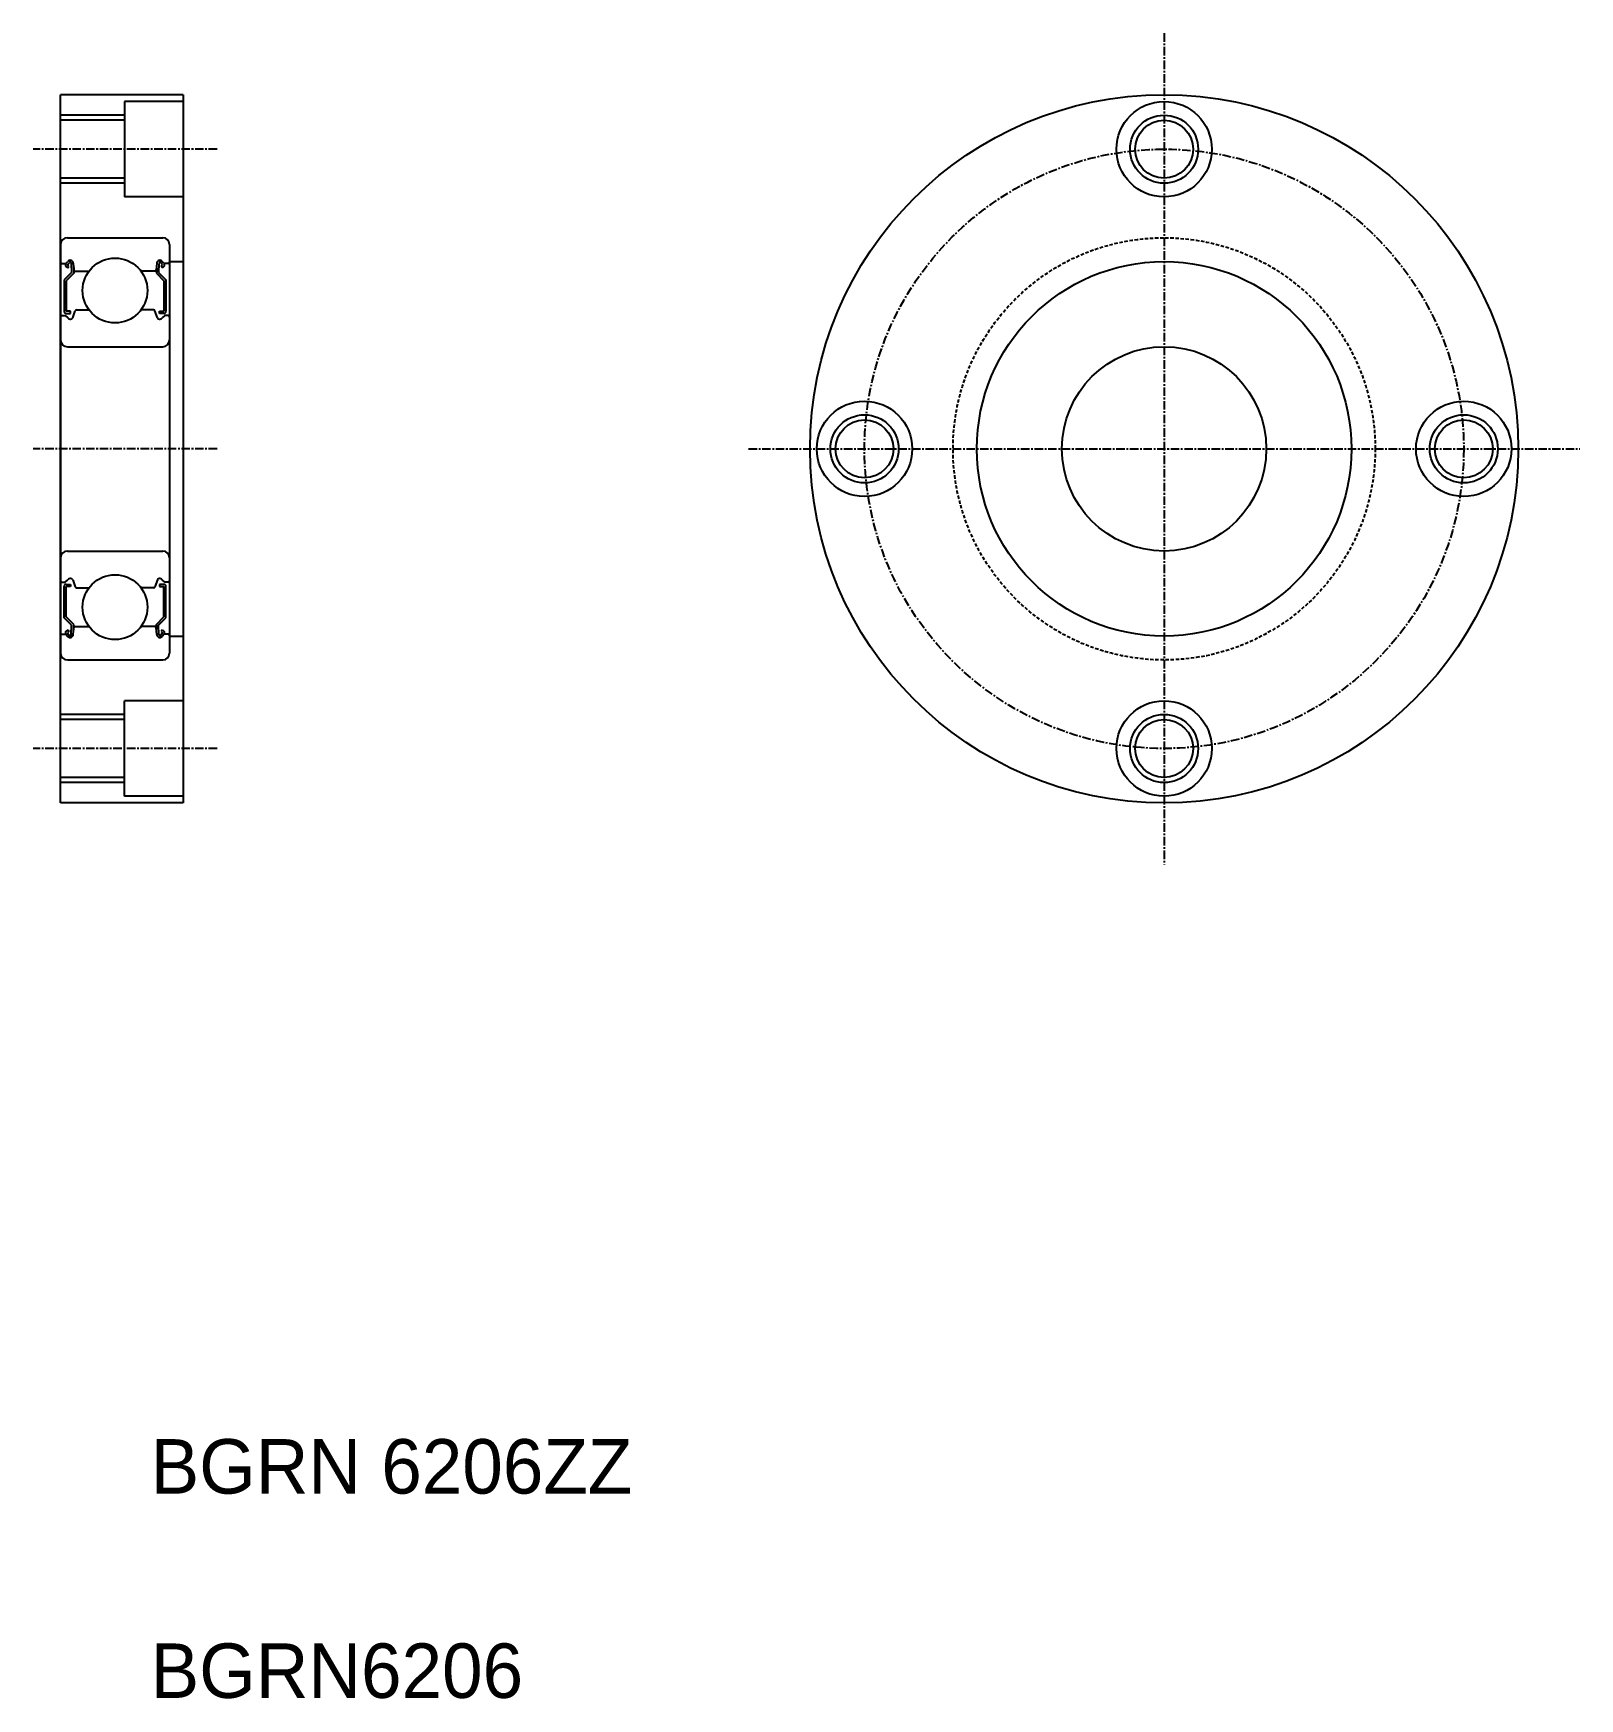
# Model space of a CAD drawing. Extents: x 292 to 519, y 77 to 321.
import ezdxf

# ---------------------------------------------------------------- set-up
doc = ezdxf.new("R2010")
doc.units = 0
doc.linetypes.add('CENTER', pattern=[2, 1.25, -0.25, 0.25, -0.25])
doc.linetypes.add('DASHED', pattern=[0.75, 0.5, -0.25])
doc.layers.get('0').update_dxf_attribs({"linetype": 'CONTINUOUS'})
doc.layers.add('CENTER', color=1, linetype='CENTER')

msp = doc.modelspace()

# ---------------------------------------------------------------- linework, layer by layer
for p, q in [((296.34, 208.27), (296.34, 312.27)), ((314.34, 312.27), (296.34, 312.27)), ((305.34, 312.27), (305.34, 312.27)), ((305.74, 311.27), (305.74, 297.27)), ((314.34, 311.27), (305.74, 311.27)), ((309.84, 312.27), (309.84, 312.27)), ((314.34, 312.27), (314.34, 208.27)), ((305.74, 308.52), (296.34, 308.52)), ((305.74, 300.02), (296.34, 300.02)), ((314.34, 297.27), (305.74, 297.27)), ((297.34, 291.27), (311.34, 291.27)), ((296.34, 290.27), (296.34, 230.27)), ((312.34, 290.27), (312.34, 230.27)), ((296.54, 287.47), (297.12, 287.47)), ((297.97, 286.17), (296.87, 285.07)), ((297.12, 287.47), (297.4, 287.8)), ((297.39, 286.85), (297.16, 287.04)), ((297.35, 287.27), (297.63, 287.61)), ((297.58, 287.08), (297.35, 287.27)), ((297.39, 286.85), (297.58, 287.08)), ((297.91, 287.51), (297.97, 286.17)), ((298.21, 287.55), (298.3, 286.55)), ((298.27, 286.89), (298.27, 286.05)), ((298.5, 286.37), (300.52, 286.37)), ((310.18, 286.37), (308.16, 286.37)), ((310.47, 287.55), (310.38, 286.55)), ((310.41, 286.89), (310.41, 286.05)), ((310.77, 287.51), (310.71, 286.17)), ((310.71, 286.17), (311.81, 285.07)), ((311.33, 287.27), (311.05, 287.61)), ((311.1, 287.08), (311.33, 287.27)), ((311.29, 286.85), (311.1, 287.08)), ((311.56, 287.47), (311.28, 287.8)), ((311.29, 286.85), (311.52, 287.04)), ((312.14, 287.47), (311.56, 287.47)), ((312.34, 287.77), (314.34, 287.77)), ((296.87, 285.07), (296.87, 280.47)), ((298.27, 286.05), (297.17, 284.95)), ((297.17, 284.95), (297.17, 280.47)), ((310.41, 286.05), (311.51, 284.95)), ((311.51, 284.95), (311.51, 280.47)), ((311.81, 285.07), (311.81, 280.47)), ((296.54, 279.87), (297.04, 279.87)), ((297.04, 279.87), (297.41, 279.49)), ((297.79, 280.47), (297.17, 280.47)), ((297.17, 280.17), (297.79, 280.17)), ((297.79, 280.17), (297.79, 280.47)), ((298.12, 279.51), (298.49, 280.53)), ((298.68, 280.67), (300.52, 280.67)), ((310, 280.67), (308.16, 280.67)), ((310.56, 279.51), (310.19, 280.53)), ((310.89, 280.47), (311.51, 280.47)), ((310.89, 280.17), (310.89, 280.47)), ((311.51, 280.17), (310.89, 280.17)), ((311.64, 279.87), (311.27, 279.49)), ((312.14, 279.87), (311.64, 279.87)), ((297.34, 275.27), (311.34, 275.27)), ((297.34, 245.27), (311.34, 245.27)), ((296.54, 240.67), (297.04, 240.67)), ((296.87, 235.46), (296.87, 240.07)), ((297.04, 240.67), (297.41, 241.04)), ((297.17, 240.37), (297.79, 240.37)), ((297.17, 235.59), (297.17, 240.07)), ((297.79, 240.07), (297.17, 240.07)), ((297.79, 240.37), (297.79, 240.07)), ((298.12, 241.02), (298.49, 240)), ((298.68, 239.87), (300.52, 239.87)), ((310, 239.87), (308.16, 239.87)), ((310.56, 241.02), (310.19, 240)), ((310.37, 240.51), (310.37, 240.51)), ((310.47, 240.76), (310.47, 240.76)), ((311.51, 240.37), (310.89, 240.37)), ((310.89, 240.37), (310.89, 240.07)), ((310.89, 240.07), (311.51, 240.07)), ((311.64, 240.67), (311.27, 241.04)), ((311.51, 235.59), (311.51, 240.07)), ((312.14, 240.67), (311.64, 240.67)), ((311.81, 235.46), (311.81, 240.07)), ((297.97, 234.36), (296.87, 235.46)), ((298.27, 234.49), (297.17, 235.59)), ((310.41, 234.49), (311.51, 235.59)), ((310.71, 234.36), (311.81, 235.46)), ((296.54, 233.07), (297.12, 233.07)), ((297.12, 233.07), (297.4, 232.73)), ((297.39, 233.68), (297.16, 233.49)), ((297.58, 233.45), (297.35, 233.26)), ((297.35, 233.26), (297.63, 232.92)), ((297.39, 233.68), (297.58, 233.45)), ((297.91, 233.02), (297.97, 234.36)), ((298.21, 232.99), (298.3, 233.98)), ((298.27, 233.64), (298.27, 234.49)), ((298.5, 234.17), (300.52, 234.17)), ((310.18, 234.17), (308.16, 234.17)), ((310.47, 232.99), (310.38, 233.98)), ((310.41, 233.64), (310.41, 234.49)), ((310.77, 233.02), (310.71, 234.36)), ((311.33, 233.26), (311.05, 232.92)), ((311.29, 233.68), (311.1, 233.45)), ((311.1, 233.45), (311.33, 233.26)), ((311.56, 233.07), (311.28, 232.73)), ((311.29, 233.68), (311.52, 233.49)), ((312.14, 233.07), (311.56, 233.07)), ((312.34, 232.77), (314.34, 232.77)), ((297.34, 229.27), (311.34, 229.27)), ((314.34, 223.27), (305.74, 223.27)), ((305.74, 209.27), (305.74, 223.27)), ((305.74, 220.52), (296.34, 220.52)), ((305.74, 212.02), (296.34, 212.02)), ((314.34, 208.27), (296.34, 208.27)), ((314.34, 209.27), (305.74, 209.27))]:
    msp.add_line(p, q)
at = {"color": 3}
for p, q in [((305.74, 309.27), (296.34, 309.27)), ((305.74, 299.27), (296.34, 299.27)), ((305.74, 221.27), (296.34, 221.27)), ((305.74, 211.27), (296.34, 211.27))]:
    msp.add_line(p, q, dxfattribs=at)
for centre, radius in [((458.4, 260.27), 52), ((458.4, 304.27), 7), ((458.4, 304.27), 4.25), ((304.34, 283.52), 4.76), ((458.4, 260.27), 27.5), ((458.4, 260.27), 15), ((414.4, 260.27), 7), ((502.4, 260.27), 7), ((414.4, 260.27), 4.25), ((502.4, 260.27), 4.25), ((304.34, 237.02), 4.76), ((458.4, 216.27), 7), ((458.4, 216.27), 4.25)]:
    msp.add_circle(centre, radius)
for centre in [(458.4, 304.27), (414.4, 260.27), (502.4, 260.27), (458.4, 216.27)]:
    msp.add_circle(centre, 5, dxfattribs=at)
at = {"color": 3, "linetype": 'DASHED'}
msp.add_circle((458.4, 260.27), 31, dxfattribs=at)
for centre, radius, start, end in [((297.34, 290.27), 1, 90, 180), ((311.34, 290.27), 1, 0, 90), ((296.54, 287.67), 0.2, 180, 270), ((297.35, 287.27), 0.3, 139.9073, 229.9975), ((297.75, 287.51), 0.46, 4.9875, 139.9073), ((297.75, 287.51), 0.16, 2.3753, 139.9932), ((298.5, 286.57), 0.2, 184.9875, 270), ((310.18, 286.57), 0.2, 270, 355.0125), ((310.93, 287.51), 0.46, 40.0927, 175.0125), ((310.93, 287.51), 0.16, 40.0068, 177.6247), ((311.33, 287.27), 0.3, 310.0025, 40.0927), ((312.14, 287.67), 0.2, 270, 0), ((296.54, 279.67), 0.2, 90, 180), ((297.17, 280.47), 0.3, 180, 270), ((297.84, 279.92), 0.6, 225, 272.805), ((297.84, 279.62), 0.3, 265.5374, 340.0304), ((298.68, 280.47), 0.2, 90, 160.0304), ((310, 280.47), 0.2, 19.9696, 90), ((310.84, 279.62), 0.3, 199.9696, 274.4626), ((310.84, 279.92), 0.6, 267.195, 315), ((311.51, 280.47), 0.3, 270, 0), ((312.14, 279.67), 0.2, 0, 90), ((297.34, 276.27), 1, 180, 270), ((311.34, 276.27), 1, 270, 0), ((297.34, 244.27), 1, 90, 180), ((311.34, 244.27), 1, 0, 90), ((296.54, 240.87), 0.2, 180, 270), ((297.17, 240.07), 0.3, 90, 180), ((297.84, 240.62), 0.6, 87.195, 135), ((297.84, 240.92), 0.3, 19.9696, 94.4626), ((298.68, 240.07), 0.2, 199.9696, 270), ((310, 240.07), 0.2, 270, 340.0304), ((310.84, 240.92), 0.3, 85.5374, 160.0304), ((310.84, 240.62), 0.6, 45, 92.805), ((311.51, 240.07), 0.3, 0, 90), ((312.14, 240.87), 0.2, 270, 0), ((296.54, 232.87), 0.2, 90, 180), ((297.35, 233.26), 0.3, 130.0025, 220.0927), ((297.75, 233.03), 0.46, 220.0927, 355.0125), ((297.75, 233.03), 0.16, 220.0068, 357.6247), ((298.5, 233.97), 0.2, 90, 175.0125), ((310.18, 233.97), 0.2, 4.9875, 90), ((310.93, 233.03), 0.46, 184.9875, 319.9073), ((310.93, 233.03), 0.16, 182.3753, 319.9932), ((311.33, 233.26), 0.3, 319.9073, 49.9975), ((312.14, 232.87), 0.2, 0, 90), ((297.34, 230.27), 1, 180, 270), ((311.34, 230.27), 1, 270, 0)]:
    msp.add_arc(centre, radius, start, end)
at = {"layer": 'CENTER', "color": 1, "linetype": 'CENTER'}
for p, q in [((458.4, 321.29), (458.4, 199.24)), ((319.34, 304.27), (292.34, 304.27)), ((319.34, 260.27), (292.34, 260.27)), ((397.37, 260.27), (519.43, 260.27)), ((319.34, 216.27), (292.34, 216.27))]:
    msp.add_line(p, q, dxfattribs=at)
msp.add_circle((458.4, 260.27), 44, dxfattribs=at)

# ---------------------------------------------------------------- texts
for s, p in [('BGRN 6206ZZ', (309.56, 106.85)), ('BGRN6206', (309.56, 76.85))]:
    msp.add_text(s, height=8).set_placement(p)

doc.saveas('drawing.dxf')
